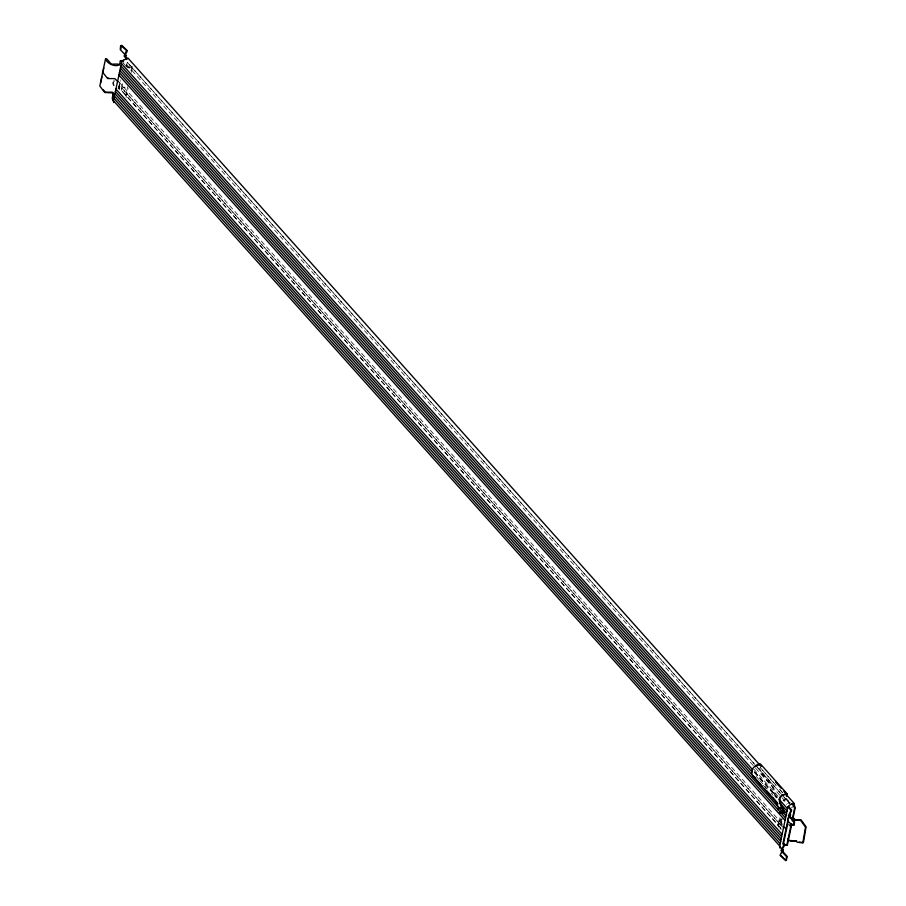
<?xml version="1.0" encoding="UTF-8"?>
<svg xmlns="http://www.w3.org/2000/svg" width="906" height="906" viewBox="0 0 906 906"><rect width="100%" height="100%" fill="white"/><g stroke="black" fill="none" stroke-linecap="round" stroke-linejoin="round"><path stroke-width="0.68" stroke-dasharray="4.53 3.4" d="M119.241 89.841L119.717 85.096M118.618 87.939L120.305 79.921M118.799 88.392L119.162 85.436M118.924 88.969L120.611 80.951M121.755 87.939L782.478 827.042L121.755 87.939L122.831 82.854M126.183 66.953L127.282 62.333L754.902 764.505M125.64 95.968L127.587 86.716M130.928 70.861L132.049 65.583L128.312 67.497L123.703 62.639M126.127 97.429L128.074 88.188M131.415 72.333L132.525 67.044M777.722 825.762L779.387 817.835M778.197 827.235L780.145 817.982M781.935 821.085L780.61 827.382L781.029 829.726M792.467 806.646L792.104 807.608L791.459 807.144M783.01 800.666L786.51 798.435M118.052 88.278L119.298 86.059M118.743 88.562L119.977 86.342M121.88 87.984L121.211 90.509M114.247 85.436L113.25 83.08L114.281 80.272L113.193 81.087L112.706 83.42L113.692 85.776M129.309 67.95L132.231 66.444M786.963 798.945L783.769 800.813L786.635 804.324M788.345 803.214L790.564 802.886M781.357 818.752L778.832 820.485L782.558 825.219M782.784 818.764L779.715 821.062M125.13 87.769L123.046 87.361L118.845 82.672M124.677 87.259L123.635 87.067M127.282 62.333L756.657 766.567M113.726 80.611L114.677 81.11M127.225 67.554L128.199 68.086M776.125 785.366L760.1 767.439L776 785.321M779.896 789.579L782.716 792.739M779.772 789.545L782.591 792.705M755.842 765.559L781.289 794.018M782.229 795.072L789.772 803.509M757.609 767.62L783.044 796.091M783.984 797.144L789.647 803.463M126.67 64.632L787.393 803.735M123.103 62.944L126.398 66.625M753.792 769.126L778.424 796.578M754.653 771.867L777.28 797.178M754.539 771.833L777.155 797.133M754.245 772.512L776.986 797.858M756.057 776.306L758.877 779.477M759.692 780.485L767.359 788.956M771.006 793.135L773.011 795.287M763.18 785.377L766.125 788.582M118.595 81.427L782.965 824.709M781.04 828.322L121.393 90.317L781.867 829.341M789.613 803.86L786.635 798.877M789.432 802.625L787.699 799.579M776.125 797.903L772.727 785.728L761.131 772.467L759.726 768.594M775.174 796.85L772.139 786.034L760.542 772.773L759.137 768.9M781.244 819.964L780.055 828.764"/><path stroke-width="1.36" d="M778.186 809.987L778.548 808.231L780.179 807.405L782.637 809.318L782.727 812.41L781.097 813.248L779.454 812.489M781.097 813.248L781.459 811.504L783.101 810.666M783.328 849.715L782.037 852.716M790.7 814.743L789.409 817.744M126.364 56.036L126.432 55.402M787.484 819.67L787.744 820.927L792.229 825.253L793.713 825.275L794.007 821.765L788.39 815.649L791.051 810.417L787.88 806.68M123.205 60.17L123.386 61.348M100.589 83.284L101.936 76.874M103.284 70.453L103.828 67.893M121.121 45.776L120.815 49.275M113.046 96.965L113.352 92.842M761.165 766.487L127.905 57.995L122.061 60.985L114.383 95.979L780.757 841.414L780.145 843.701L113.896 98.312L114.383 95.979M786.385 796.148L786.714 794.562L783.837 791.255M786.974 795.853L787.099 793.781L760.406 763.917C754.222 764.234 749.115 771.176 753.146 776.555L775.683 801.776L779.024 808.503M788.537 817.053L782.909 843.758L783.679 845.389L781.029 850.621L786.635 856.736L785.796 860.7L780.043 855.275L782.693 850.043M788.288 820.757L783.497 843.452L784.256 845.842L781.776 850.27L787.189 856.397L786.351 860.36M791.266 823.996L786.782 845.309L785.411 845.219L783.769 843.384M792.116 819.998L794.641 808.005L792.116 803.747M791.867 823.69L787.371 845.004L786 844.924M792.422 821.029L795.23 807.71L794.358 805.287M788.129 818.526L790.066 815.072M785.627 844.641L784.936 845.411M779.907 847.982L779.783 846.068L113.409 100.645L113.896 98.312M779.035 799.239L787.518 808.73C786.952 805.525 796.249 800.587 793.86 805.593M779.488 802.625L787.031 811.063L787.518 808.73M783.713 810.224L786.533 813.395L787.031 811.063M783.214 812.557L786.046 815.728L786.533 813.395M119.298 72.661L785.547 818.05L786.046 815.728M118.811 74.994L785.06 820.383L785.547 818.05M115.866 88.981L782.116 834.369L785.06 820.383M115.368 91.313L781.618 836.702L782.116 834.369M115.005 93.692L781.131 839.035L781.618 836.702M780.644 841.368L781.131 839.035M779.658 846.034L780.145 843.701M105.719 58.913L106.965 59.06L111.313 64.156L117.655 64.054L119.796 64.904M120.679 60.713L122.05 60.793M755.026 766.838L759.534 764.539M778.548 808.231L780.191 808.99L781.821 808.152M786.589 828.764L786 829.069L784.279 827.144M791.3 826.363L790.712 826.657L788.99 824.732M103.024 71.744L102.389 72.004L107.655 78.539L114.802 78.629L118.007 81.733M787.099 793.781C774.2 795.355 780.496 804.822 783.701 811.504L783.328 812.784L780.949 812.014M782.886 812.671L783.917 812.489L784.29 811.21C781.844 805.128 774.336 795.842 786.601 794.347M113.658 102.593L113.409 100.645M799.262 842.104L803.395 842.591L806.102 826.838L801.13 819.953L795.411 819.839L792.931 817.552M112.514 92.186L105.424 92.129L103.25 89.898M796.702 840.938L790.304 840.542M107.655 77.814L108.369 78.142M792.784 824.902L794.268 824.936L794.562 821.425L789.285 815.921L791.674 810.077L788.469 806.374M121.098 45.64L126.534 50.464L124.099 56.104L126.885 59.502M121.461 61.098L120.09 61.008C121.144 69.671 106.693 64.609 105.56 58.743L99.807 86.036L104.711 92.525L112.537 92.899L113.114 94.122L112.231 98.312L113.103 100.736M782.082 811.946L782.727 812.41M125.549 55.13L120.26 49.626L120.566 46.115L121.653 45.3L127.418 50.736L124.869 55.798L126.931 58.584M780.927 855.558L785.423 859.873M775.547 781.98L781.074 788.163M785.672 793.894L794.154 803.384M121.268 63.341L752.648 769.715M120.77 65.674L752.161 772.048M792.342 817.858L794.822 820.145L800.53 820.258L805.513 827.133L802.807 842.886L797.291 842.24C794.845 839.16 789.511 843.339 787.869 838.786M753.735 776.249L755.615 778.356M766.884 790.961L769.704 794.12M772.524 797.269L776.997 802.399M120.283 67.995L762.037 785.978M764.857 789.149L778.05 803.905M119.796 70.328L778.503 807.291M779.522 846.317L782.274 849.386M781.459 811.504L780.191 808.99"/></g></svg>
